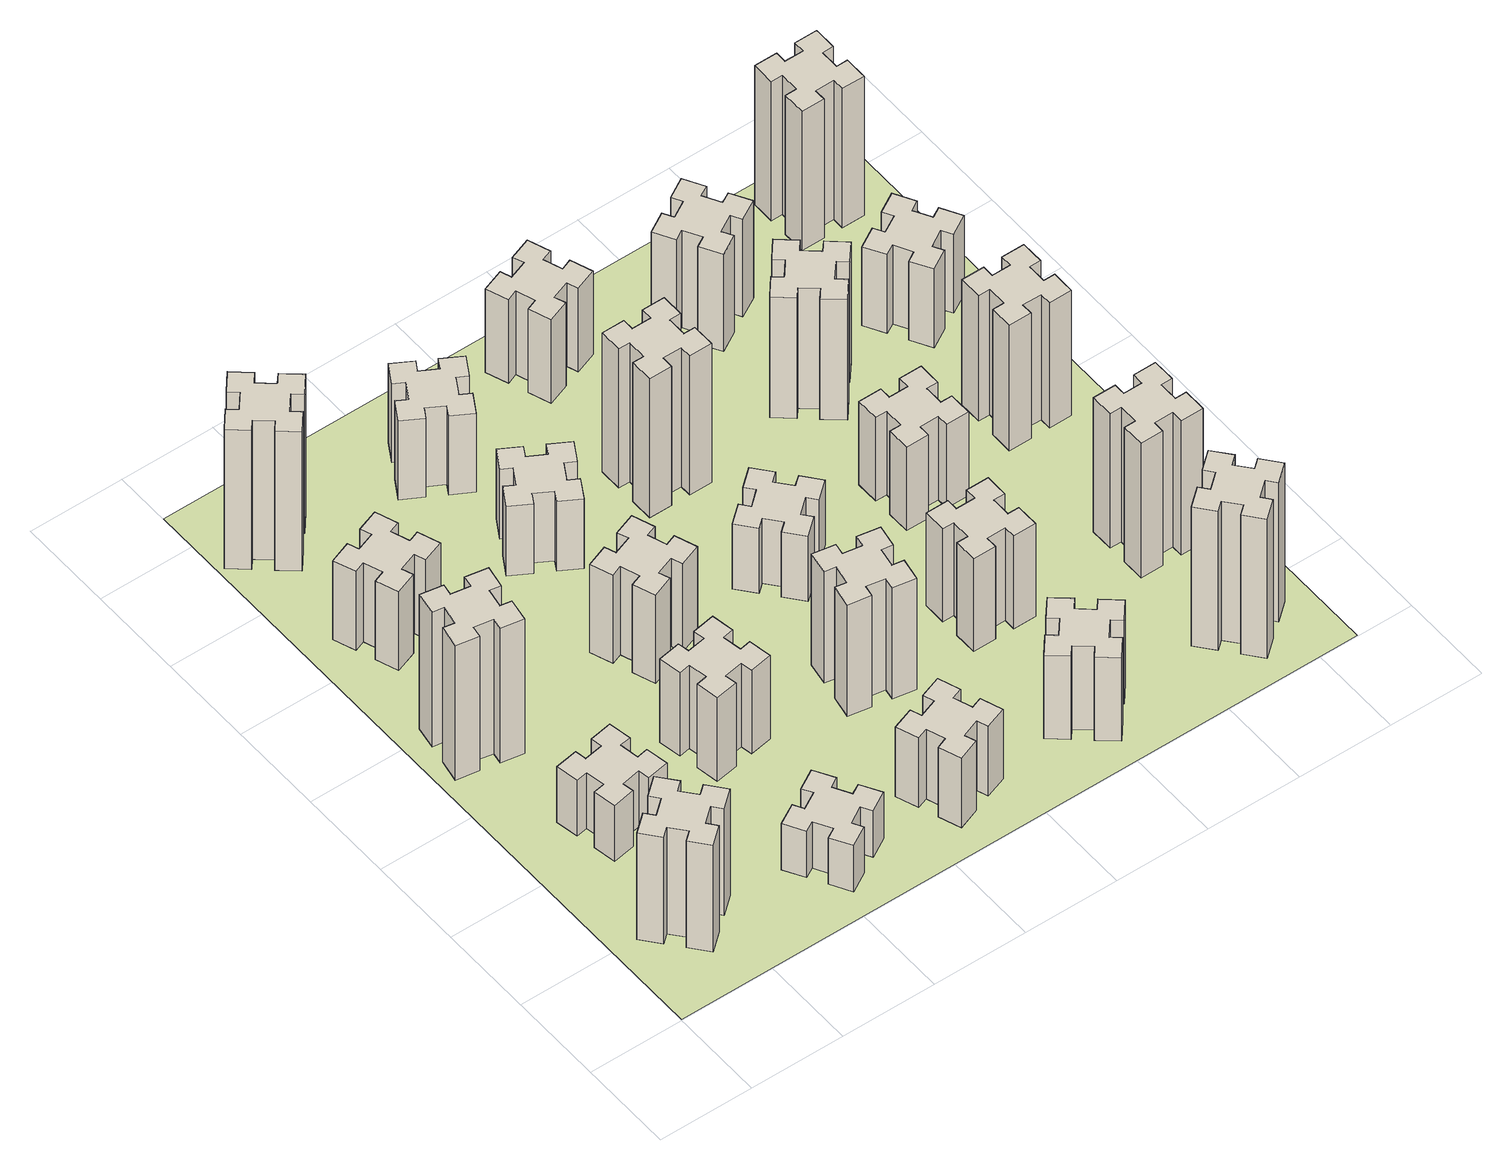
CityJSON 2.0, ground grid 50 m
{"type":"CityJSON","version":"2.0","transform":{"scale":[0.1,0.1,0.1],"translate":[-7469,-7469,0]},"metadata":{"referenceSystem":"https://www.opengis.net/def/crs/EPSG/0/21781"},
"CityObjects":{
"building1":{"type":"Building","attributes":{"class":"1000","function":"1000","usage":"1000","yearOfConstruction":2016,"roofType":"1000","measuredHeight":69,"storeysAboveGround":30,"storeysBelowGround":0},"geometry":[{"type":"Solid","lod":"1","boundaries":[[[[0,1,2,3,4,5,6,7,8,9,10,11,12,13,14,15,16,17,18,19]],[[17,16,20,21]],[[16,15,22,20]],[[15,14,23,22]],[[14,13,24,23]],[[13,12,25,24]],[[12,11,26,25]],[[11,10,27,26]],[[10,9,28,27]],[[9,8,29,28]],[[8,7,30,29]],[[7,6,31,30]],[[6,5,32,31]],[[5,4,33,32]],[[4,3,34,33]],[[3,2,35,34]],[[2,1,36,35]],[[1,0,37,36]],[[0,19,38,37]],[[19,18,39,38]],[[18,17,21,39]],[[24,25,26,27,28,29,30,31,32,33,34,35,36,37,38,39,21,20,22,23]]]]}]},
"building2":{"type":"Building","attributes":{"class":"1000","function":"1000","usage":"1000","yearOfConstruction":2016,"roofType":"1000","measuredHeight":36,"storeysAboveGround":30,"storeysBelowGround":0},"geometry":[{"type":"Solid","lod":"1","boundaries":[[[[40,41,42,43,44,45,46,47,48,49,50,51,52,53,54,55,56,57,58,59]],[[57,56,60,61]],[[56,55,62,60]],[[55,54,63,62]],[[54,53,64,63]],[[53,52,65,64]],[[52,51,66,65]],[[51,50,67,66]],[[50,49,68,67]],[[49,48,69,68]],[[48,47,70,69]],[[47,46,71,70]],[[46,45,72,71]],[[45,44,73,72]],[[44,43,74,73]],[[43,42,75,74]],[[42,41,76,75]],[[41,40,77,76]],[[40,59,78,77]],[[59,58,79,78]],[[58,57,61,79]],[[64,65,66,67,68,69,70,71,72,73,74,75,76,77,78,79,61,60,62,63]]]]}]},
"building3":{"type":"Building","attributes":{"class":"1000","function":"1000","usage":"1000","yearOfConstruction":2016,"roofType":"1000","measuredHeight":87,"storeysAboveGround":30,"storeysBelowGround":0},"geometry":[{"type":"Solid","lod":"1","boundaries":[[[[80,81,82,83,84,85,86,87,88,89,90,91,92,93,94,95,96,97,98,99]],[[97,96,100,101]],[[96,95,102,100]],[[95,94,103,102]],[[94,93,104,103]],[[93,92,105,104]],[[92,91,106,105]],[[91,90,107,106]],[[90,89,108,107]],[[89,88,109,108]],[[88,87,110,109]],[[87,86,111,110]],[[86,85,112,111]],[[85,84,113,112]],[[84,83,114,113]],[[83,82,115,114]],[[82,81,116,115]],[[81,80,117,116]],[[80,99,118,117]],[[99,98,119,118]],[[98,97,101,119]],[[104,105,106,107,108,109,110,111,112,113,114,115,116,117,118,119,101,100,102,103]]]]}]},
"building4":{"type":"Building","attributes":{"class":"1000","function":"1000","usage":"1000","yearOfConstruction":2016,"roofType":"1000","measuredHeight":51,"storeysAboveGround":30,"storeysBelowGround":0},"geometry":[{"type":"Solid","lod":"1","boundaries":[[[[120,121,122,123,124,125,126,127,128,129,130,131,132,133,134,135,136,137,138,139]],[[137,136,140,141]],[[136,135,142,140]],[[135,134,143,142]],[[134,133,144,143]],[[133,132,145,144]],[[132,131,146,145]],[[131,130,147,146]],[[130,129,148,147]],[[129,128,149,148]],[[128,127,150,149]],[[127,126,151,150]],[[126,125,152,151]],[[125,124,153,152]],[[124,123,154,153]],[[123,122,155,154]],[[122,121,156,155]],[[121,120,157,156]],[[120,139,158,157]],[[139,138,159,158]],[[138,137,141,159]],[[144,145,146,147,148,149,150,151,152,153,154,155,156,157,158,159,141,140,142,143]]]]}]},
"building5":{"type":"Building","attributes":{"class":"1000","function":"1000","usage":"1000","yearOfConstruction":2016,"roofType":"1000","measuredHeight":30,"storeysAboveGround":30,"storeysBelowGround":0},"geometry":[{"type":"Solid","lod":"1","boundaries":[[[[160,161,162,163,164,165,166,167,168,169,170,171,172,173,174,175,176,177,178,179]],[[177,176,180,181]],[[176,175,182,180]],[[175,174,183,182]],[[174,173,184,183]],[[173,172,185,184]],[[172,171,186,185]],[[171,170,187,186]],[[170,169,188,187]],[[169,168,189,188]],[[168,167,190,189]],[[167,166,191,190]],[[166,165,192,191]],[[165,164,193,192]],[[164,163,194,193]],[[163,162,195,194]],[[162,161,196,195]],[[161,160,197,196]],[[160,179,198,197]],[[179,178,199,198]],[[178,177,181,199]],[[184,185,186,187,188,189,190,191,192,193,194,195,196,197,198,199,181,180,182,183]]]]}]},
"building6":{"type":"Building","attributes":{"class":"1000","function":"1000","usage":"1000","yearOfConstruction":2016,"roofType":"1000","measuredHeight":90,"storeysAboveGround":30,"storeysBelowGround":0},"geometry":[{"type":"Solid","lod":"1","boundaries":[[[[200,201,202,203,204,205,206,207,208,209,210,211,212,213,214,215,216,217,218,219]],[[217,216,220,221]],[[216,215,222,220]],[[215,214,223,222]],[[214,213,224,223]],[[213,212,225,224]],[[212,211,226,225]],[[211,210,227,226]],[[210,209,228,227]],[[209,208,229,228]],[[208,207,230,229]],[[207,206,231,230]],[[206,205,232,231]],[[205,204,233,232]],[[204,203,234,233]],[[203,202,235,234]],[[202,201,236,235]],[[201,200,237,236]],[[200,219,238,237]],[[219,218,239,238]],[[218,217,221,239]],[[224,225,226,227,228,229,230,231,232,233,234,235,236,237,238,239,221,220,222,223]]]]}]},
"building7":{"type":"Building","attributes":{"class":"1000","function":"1000","usage":"1000","yearOfConstruction":2016,"roofType":"1000","measuredHeight":54,"storeysAboveGround":30,"storeysBelowGround":0},"geometry":[{"type":"Solid","lod":"1","boundaries":[[[[240,241,242,243,244,245,246,247,248,249,250,251,252,253,254,255,256,257,258,259]],[[257,256,260,261]],[[256,255,262,260]],[[255,254,263,262]],[[254,253,264,263]],[[253,252,265,264]],[[252,251,266,265]],[[251,250,267,266]],[[250,249,268,267]],[[249,248,269,268]],[[248,247,270,269]],[[247,246,271,270]],[[246,245,272,271]],[[245,244,273,272]],[[244,243,274,273]],[[243,242,275,274]],[[242,241,276,275]],[[241,240,277,276]],[[240,259,278,277]],[[259,258,279,278]],[[258,257,261,279]],[[264,265,266,267,268,269,270,271,272,273,274,275,276,277,278,279,261,260,262,263]]]]}]},
"building8":{"type":"Building","attributes":{"class":"1000","function":"1000","usage":"1000","yearOfConstruction":2016,"roofType":"1000","measuredHeight":57,"storeysAboveGround":30,"storeysBelowGround":0},"geometry":[{"type":"Solid","lod":"1","boundaries":[[[[280,281,282,283,284,285,286,287,288,289,290,291,292,293,294,295,296,297,298,299]],[[297,296,300,301]],[[296,295,302,300]],[[295,294,303,302]],[[294,293,304,303]],[[293,292,305,304]],[[292,291,306,305]],[[291,290,307,306]],[[290,289,308,307]],[[289,288,309,308]],[[288,287,310,309]],[[287,286,311,310]],[[286,285,312,311]],[[285,284,313,312]],[[284,283,314,313]],[[283,282,315,314]],[[282,281,316,315]],[[281,280,317,316]],[[280,299,318,317]],[[299,298,319,318]],[[298,297,301,319]],[[304,305,306,307,308,309,310,311,312,313,314,315,316,317,318,319,301,300,302,303]]]]}]},
"building9":{"type":"Building","attributes":{"class":"1000","function":"1000","usage":"1000","yearOfConstruction":2016,"roofType":"1000","measuredHeight":45,"storeysAboveGround":30,"storeysBelowGround":0},"geometry":[{"type":"Solid","lod":"1","boundaries":[[[[320,321,322,323,324,325,326,327,328,329,330,331,332,333,334,335,336,337,338,339]],[[337,336,340,341]],[[336,335,342,340]],[[335,334,343,342]],[[334,333,344,343]],[[333,332,345,344]],[[332,331,346,345]],[[331,330,347,346]],[[330,329,348,347]],[[329,328,349,348]],[[328,327,350,349]],[[327,326,351,350]],[[326,325,352,351]],[[325,324,353,352]],[[324,323,354,353]],[[323,322,355,354]],[[322,321,356,355]],[[321,320,357,356]],[[320,339,358,357]],[[339,338,359,358]],[[338,337,341,359]],[[344,345,346,347,348,349,350,351,352,353,354,355,356,357,358,359,341,340,342,343]]]]}]},
"building10":{"type":"Building","attributes":{"class":"1000","function":"1000","usage":"1000","yearOfConstruction":2016,"roofType":"1000","measuredHeight":45,"storeysAboveGround":30,"storeysBelowGround":0},"geometry":[{"type":"Solid","lod":"1","boundaries":[[[[360,361,362,363,364,365,366,367,368,369,370,371,372,373,374,375,376,377,378,379]],[[377,376,380,381]],[[376,375,382,380]],[[375,374,383,382]],[[374,373,384,383]],[[373,372,385,384]],[[372,371,386,385]],[[371,370,387,386]],[[370,369,388,387]],[[369,368,389,388]],[[368,367,390,389]],[[367,366,391,390]],[[366,365,392,391]],[[365,364,393,392]],[[364,363,394,393]],[[363,362,395,394]],[[362,361,396,395]],[[361,360,397,396]],[[360,379,398,397]],[[379,378,399,398]],[[378,377,381,399]],[[384,385,386,387,388,389,390,391,392,393,394,395,396,397,398,399,381,380,382,383]]]]}]},
"building11":{"type":"Building","attributes":{"class":"1000","function":"1000","usage":"1000","yearOfConstruction":2016,"roofType":"1000","measuredHeight":51,"storeysAboveGround":30,"storeysBelowGround":0},"geometry":[{"type":"Solid","lod":"1","boundaries":[[[[400,401,402,403,404,405,406,407,408,409,410,411,412,413,414,415,416,417,418,419]],[[417,416,420,421]],[[416,415,422,420]],[[415,414,423,422]],[[414,413,424,423]],[[413,412,425,424]],[[412,411,426,425]],[[411,410,427,426]],[[410,409,428,427]],[[409,408,429,428]],[[408,407,430,429]],[[407,406,431,430]],[[406,405,432,431]],[[405,404,433,432]],[[404,403,434,433]],[[403,402,435,434]],[[402,401,436,435]],[[401,400,437,436]],[[400,419,438,437]],[[419,418,439,438]],[[418,417,421,439]],[[424,425,426,427,428,429,430,431,432,433,434,435,436,437,438,439,421,420,422,423]]]]}]},
"building12":{"type":"Building","attributes":{"class":"1000","function":"1000","usage":"1000","yearOfConstruction":2016,"roofType":"1000","measuredHeight":72,"storeysAboveGround":30,"storeysBelowGround":0},"geometry":[{"type":"Solid","lod":"1","boundaries":[[[[440,441,442,443,444,445,446,447,448,449,450,451,452,453,454,455,456,457,458,459]],[[457,456,460,461]],[[456,455,462,460]],[[455,454,463,462]],[[454,453,464,463]],[[453,452,465,464]],[[452,451,466,465]],[[451,450,467,466]],[[450,449,468,467]],[[449,448,469,468]],[[448,447,470,469]],[[447,446,471,470]],[[446,445,472,471]],[[445,444,473,472]],[[444,443,474,473]],[[443,442,475,474]],[[442,441,476,475]],[[441,440,477,476]],[[440,459,478,477]],[[459,458,479,478]],[[458,457,461,479]],[[464,465,466,467,468,469,470,471,472,473,474,475,476,477,478,479,461,460,462,463]]]]}]},
"building13":{"type":"Building","attributes":{"class":"1000","function":"1000","usage":"1000","yearOfConstruction":2016,"roofType":"1000","measuredHeight":42,"storeysAboveGround":30,"storeysBelowGround":0},"geometry":[{"type":"Solid","lod":"1","boundaries":[[[[480,481,482,483,484,485,486,487,488,489,490,491,492,493,494,495,496,497,498,499]],[[497,496,500,501]],[[496,495,502,500]],[[495,494,503,502]],[[494,493,504,503]],[[493,492,505,504]],[[492,491,506,505]],[[491,490,507,506]],[[490,489,508,507]],[[489,488,509,508]],[[488,487,510,509]],[[487,486,511,510]],[[486,485,512,511]],[[485,484,513,512]],[[484,483,514,513]],[[483,482,515,514]],[[482,481,516,515]],[[481,480,517,516]],[[480,499,518,517]],[[499,498,519,518]],[[498,497,501,519]],[[504,505,506,507,508,509,510,511,512,513,514,515,516,517,518,519,501,500,502,503]]]]}]},
"building14":{"type":"Building","attributes":{"class":"1000","function":"1000","usage":"1000","yearOfConstruction":2016,"roofType":"1000","measuredHeight":54,"storeysAboveGround":30,"storeysBelowGround":0},"geometry":[{"type":"Solid","lod":"1","boundaries":[[[[520,521,522,523,524,525,526,527,528,529,530,531,532,533,534,535,536,537,538,539]],[[537,536,540,541]],[[536,535,542,540]],[[535,534,543,542]],[[534,533,544,543]],[[533,532,545,544]],[[532,531,546,545]],[[531,530,547,546]],[[530,529,548,547]],[[529,528,549,548]],[[528,527,550,549]],[[527,526,551,550]],[[526,525,552,551]],[[525,524,553,552]],[[524,523,554,553]],[[523,522,555,554]],[[522,521,556,555]],[[521,520,557,556]],[[520,539,558,557]],[[539,538,559,558]],[[538,537,541,559]],[[544,545,546,547,548,549,550,551,552,553,554,555,556,557,558,559,541,540,542,543]]]]}]},
"building15":{"type":"Building","attributes":{"class":"1000","function":"1000","usage":"1000","yearOfConstruction":2016,"roofType":"1000","measuredHeight":90,"storeysAboveGround":30,"storeysBelowGround":0},"geometry":[{"type":"Solid","lod":"1","boundaries":[[[[560,561,562,563,564,565,566,567,568,569,570,571,572,573,574,575,576,577,578,579]],[[577,576,580,581]],[[576,575,582,580]],[[575,574,583,582]],[[574,573,584,583]],[[573,572,585,584]],[[572,571,586,585]],[[571,570,587,586]],[[570,569,588,587]],[[569,568,589,588]],[[568,567,590,589]],[[567,566,591,590]],[[566,565,592,591]],[[565,564,593,592]],[[564,563,594,593]],[[563,562,595,594]],[[562,561,596,595]],[[561,560,597,596]],[[560,579,598,597]],[[579,578,599,598]],[[578,577,581,599]],[[584,585,586,587,588,589,590,591,592,593,594,595,596,597,598,599,581,580,582,583]]]]}]},
"building16":{"type":"Building","attributes":{"class":"1000","function":"1000","usage":"1000","yearOfConstruction":2016,"roofType":"1000","measuredHeight":60,"storeysAboveGround":30,"storeysBelowGround":0},"geometry":[{"type":"Solid","lod":"1","boundaries":[[[[600,601,602,603,604,605,606,607,608,609,610,611,612,613,614,615,616,617,618,619]],[[617,616,620,621]],[[616,615,622,620]],[[615,614,623,622]],[[614,613,624,623]],[[613,612,625,624]],[[612,611,626,625]],[[611,610,627,626]],[[610,609,628,627]],[[609,608,629,628]],[[608,607,630,629]],[[607,606,631,630]],[[606,605,632,631]],[[605,604,633,632]],[[604,603,634,633]],[[603,602,635,634]],[[602,601,636,635]],[[601,600,637,636]],[[600,619,638,637]],[[619,618,639,638]],[[618,617,621,639]],[[624,625,626,627,628,629,630,631,632,633,634,635,636,637,638,639,621,620,622,623]]]]}]},
"building17":{"type":"Building","attributes":{"class":"1000","function":"1000","usage":"1000","yearOfConstruction":2016,"roofType":"1000","measuredHeight":54,"storeysAboveGround":30,"storeysBelowGround":0},"geometry":[{"type":"Solid","lod":"1","boundaries":[[[[640,641,642,643,644,645,646,647,648,649,650,651,652,653,654,655,656,657,658,659]],[[657,656,660,661]],[[656,655,662,660]],[[655,654,663,662]],[[654,653,664,663]],[[653,652,665,664]],[[652,651,666,665]],[[651,650,667,666]],[[650,649,668,667]],[[649,648,669,668]],[[648,647,670,669]],[[647,646,671,670]],[[646,645,672,671]],[[645,644,673,672]],[[644,643,674,673]],[[643,642,675,674]],[[642,641,676,675]],[[641,640,677,676]],[[640,659,678,677]],[[659,658,679,678]],[[658,657,661,679]],[[664,665,666,667,668,669,670,671,672,673,674,675,676,677,678,679,661,660,662,663]]]]}]},
"building18":{"type":"Building","attributes":{"class":"1000","function":"1000","usage":"1000","yearOfConstruction":2016,"roofType":"1000","measuredHeight":54,"storeysAboveGround":30,"storeysBelowGround":0},"geometry":[{"type":"Solid","lod":"1","boundaries":[[[[680,681,682,683,684,685,686,687,688,689,690,691,692,693,694,695,696,697,698,699]],[[697,696,700,701]],[[696,695,702,700]],[[695,694,703,702]],[[694,693,704,703]],[[693,692,705,704]],[[692,691,706,705]],[[691,690,707,706]],[[690,689,708,707]],[[689,688,709,708]],[[688,687,710,709]],[[687,686,711,710]],[[686,685,712,711]],[[685,684,713,712]],[[684,683,714,713]],[[683,682,715,714]],[[682,681,716,715]],[[681,680,717,716]],[[680,699,718,717]],[[699,698,719,718]],[[698,697,701,719]],[[704,705,706,707,708,709,710,711,712,713,714,715,716,717,718,719,701,700,702,703]]]]}]},
"building19":{"type":"Building","attributes":{"class":"1000","function":"1000","usage":"1000","yearOfConstruction":2016,"roofType":"1000","measuredHeight":90,"storeysAboveGround":30,"storeysBelowGround":0},"geometry":[{"type":"Solid","lod":"1","boundaries":[[[[720,721,722,723,724,725,726,727,728,729,730,731,732,733,734,735,736,737,738,739]],[[737,736,740,741]],[[736,735,742,740]],[[735,734,743,742]],[[734,733,744,743]],[[733,732,745,744]],[[732,731,746,745]],[[731,730,747,746]],[[730,729,748,747]],[[729,728,749,748]],[[728,727,750,749]],[[727,726,751,750]],[[726,725,752,751]],[[725,724,753,752]],[[724,723,754,753]],[[723,722,755,754]],[[722,721,756,755]],[[721,720,757,756]],[[720,739,758,757]],[[739,738,759,758]],[[738,737,741,759]],[[744,745,746,747,748,749,750,751,752,753,754,755,756,757,758,759,741,740,742,743]]]]}]},
"building20":{"type":"Building","attributes":{"class":"1000","function":"1000","usage":"1000","yearOfConstruction":2016,"roofType":"1000","measuredHeight":78,"storeysAboveGround":30,"storeysBelowGround":0},"geometry":[{"type":"Solid","lod":"1","boundaries":[[[[760,761,762,763,764,765,766,767,768,769,770,771,772,773,774,775,776,777,778,779]],[[777,776,780,781]],[[776,775,782,780]],[[775,774,783,782]],[[774,773,784,783]],[[773,772,785,784]],[[772,771,786,785]],[[771,770,787,786]],[[770,769,788,787]],[[769,768,789,788]],[[768,767,790,789]],[[767,766,791,790]],[[766,765,792,791]],[[765,764,793,792]],[[764,763,794,793]],[[763,762,795,794]],[[762,761,796,795]],[[761,760,797,796]],[[760,779,798,797]],[[779,778,799,798]],[[778,777,781,799]],[[784,785,786,787,788,789,790,791,792,793,794,795,796,797,798,799,781,780,782,783]]]]}]},
"building21":{"type":"Building","attributes":{"class":"1000","function":"1000","usage":"1000","yearOfConstruction":2016,"roofType":"1000","measuredHeight":63,"storeysAboveGround":30,"storeysBelowGround":0},"geometry":[{"type":"Solid","lod":"1","boundaries":[[[[800,801,802,803,804,805,806,807,808,809,810,811,812,813,814,815,816,817,818,819]],[[817,816,820,821]],[[816,815,822,820]],[[815,814,823,822]],[[814,813,824,823]],[[813,812,825,824]],[[812,811,826,825]],[[811,810,827,826]],[[810,809,828,827]],[[809,808,829,828]],[[808,807,830,829]],[[807,806,831,830]],[[806,805,832,831]],[[805,804,833,832]],[[804,803,834,833]],[[803,802,835,834]],[[802,801,836,835]],[[801,800,837,836]],[[800,819,838,837]],[[819,818,839,838]],[[818,817,821,839]],[[824,825,826,827,828,829,830,831,832,833,834,835,836,837,838,839,821,820,822,823]]]]}]},
"building22":{"type":"Building","attributes":{"class":"1000","function":"1000","usage":"1000","yearOfConstruction":2016,"roofType":"1000","measuredHeight":87,"storeysAboveGround":30,"storeysBelowGround":0},"geometry":[{"type":"Solid","lod":"1","boundaries":[[[[840,841,842,843,844,845,846,847,848,849,850,851,852,853,854,855,856,857,858,859]],[[857,856,860,861]],[[856,855,862,860]],[[855,854,863,862]],[[854,853,864,863]],[[853,852,865,864]],[[852,851,866,865]],[[851,850,867,866]],[[850,849,868,867]],[[849,848,869,868]],[[848,847,870,869]],[[847,846,871,870]],[[846,845,872,871]],[[845,844,873,872]],[[844,843,874,873]],[[843,842,875,874]],[[842,841,876,875]],[[841,840,877,876]],[[840,859,878,877]],[[859,858,879,878]],[[858,857,861,879]],[[864,865,866,867,868,869,870,871,872,873,874,875,876,877,878,879,861,860,862,863]]]]}]},
"building23":{"type":"Building","attributes":{"class":"1000","function":"1000","usage":"1000","yearOfConstruction":2016,"roofType":"1000","measuredHeight":81,"storeysAboveGround":30,"storeysBelowGround":0},"geometry":[{"type":"Solid","lod":"1","boundaries":[[[[880,881,882,883,884,885,886,887,888,889,890,891,892,893,894,895,896,897,898,899]],[[897,896,900,901]],[[896,895,902,900]],[[895,894,903,902]],[[894,893,904,903]],[[893,892,905,904]],[[892,891,906,905]],[[891,890,907,906]],[[890,889,908,907]],[[889,888,909,908]],[[888,887,910,909]],[[887,886,911,910]],[[886,885,912,911]],[[885,884,913,912]],[[884,883,914,913]],[[883,882,915,914]],[[882,881,916,915]],[[881,880,917,916]],[[880,899,918,917]],[[899,898,919,918]],[[898,897,901,919]],[[904,905,906,907,908,909,910,911,912,913,914,915,916,917,918,919,901,900,902,903]]]]}]},
"building24":{"type":"Building","attributes":{"class":"1000","function":"1000","usage":"1000","yearOfConstruction":2016,"roofType":"1000","measuredHeight":51,"storeysAboveGround":30,"storeysBelowGround":0},"geometry":[{"type":"Solid","lod":"1","boundaries":[[[[920,921,922,923,924,925,926,927,928,929,930,931,932,933,934,935,936,937,938,939]],[[937,936,940,941]],[[936,935,942,940]],[[935,934,943,942]],[[934,933,944,943]],[[933,932,945,944]],[[932,931,946,945]],[[931,930,947,946]],[[930,929,948,947]],[[929,928,949,948]],[[928,927,950,949]],[[927,926,951,950]],[[926,925,952,951]],[[925,924,953,952]],[[924,923,954,953]],[[923,922,955,954]],[[922,921,956,955]],[[921,920,957,956]],[[920,939,958,957]],[[939,938,959,958]],[[938,937,941,959]],[[944,945,946,947,948,949,950,951,952,953,954,955,956,957,958,959,941,940,942,943]]]]}]},
"building25":{"type":"Building","attributes":{"class":"1000","function":"1000","usage":"1000","yearOfConstruction":2016,"roofType":"1000","measuredHeight":90,"storeysAboveGround":30,"storeysBelowGround":0},"geometry":[{"type":"Solid","lod":"1","boundaries":[[[[960,961,962,963,964,965,966,967,968,969,970,971,972,973,974,975,976,977,978,979]],[[977,976,980,981]],[[976,975,982,980]],[[975,974,983,982]],[[974,973,984,983]],[[973,972,985,984]],[[972,971,986,985]],[[971,970,987,986]],[[970,969,988,987]],[[969,968,989,988]],[[968,967,990,989]],[[967,966,991,990]],[[966,965,992,991]],[[965,964,993,992]],[[964,963,994,993]],[[963,962,995,994]],[[962,961,996,995]],[[961,960,997,996]],[[960,979,998,997]],[[979,978,999,998]],[[978,977,981,999]],[[984,985,986,987,988,989,990,991,992,993,994,995,996,997,998,999,981,980,982,983]]]]}]},
"landuse1":{"type":"LandUse","attributes":{"name":"plot1","function":"1010"},"geometry":[{"type":"MultiSurface","lod":"1","boundaries":[[[1000,1001,1002,1003]]]}]}
},
"vertices":[
[343,592,0],[266,527,0],[228,573,0],[136,496,0],[213,404,0],[259,443,0],[323,366,0],[277,328,0],[354,236,0],[446,313,0],[408,359,0],[484,423,0],[523,377,0],[615,454,0],[538,546,0],[492,508,0],[427,584,0],[473,623,0],[396,715,0],[304,638,0],[427,584,690],[473,623,690],[492,508,690],[538,546,690],[615,454,690],[523,377,690],[484,423,690],[408,359,690],[446,313,690],[354,236,690],[277,328,690],[323,366,690],[259,443,690],[213,404,690],[136,496,690],[228,573,690],[266,527,690],[343,592,690],[304,638,690],[396,715,690],
[445,998,0],[544,1016,0],[554,957,0],[672,977,0],[651,1096,0],[592,1085,0],[575,1184,0],[634,1194,0],[613,1312,0],[495,1291,0],[505,1232,0],[407,1215,0],[397,1274,0],[278,1253,0],[299,1135,0],[358,1145,0],[376,1047,0],[317,1037,0],[337,918,0],[456,939,0],[376,1047,360],[317,1037,360],[358,1145,360],[299,1135,360],[278,1253,360],[397,1274,360],[407,1215,360],[505,1232,360],[495,1291,360],[613,1312,360],[634,1194,360],[575,1184,360],[592,1085,360],[651,1096,360],[672,977,360],[554,957,360],[544,1016,360],[445,998,360],[456,939,360],[337,918,360],
[176,1924,0],[158,1825,0],[99,1836,0],[78,1717,0],[197,1697,0],[207,1756,0],[305,1738,0],[295,1679,0],[413,1658,0],[434,1777,0],[375,1787,0],[392,1885,0],[451,1875,0],[472,1993,0],[354,2014,0],[344,1955,0],[245,1972,0],[256,2031,0],[137,2052,0],[117,1934,0],[245,1972,870],[256,2031,870],[344,1955,870],[354,2014,870],[472,1993,870],[451,1875,870],[392,1885,870],[375,1787,870],[434,1777,870],[413,1658,870],[295,1679,870],[305,1738,870],[207,1756,870],[197,1697,870],[78,1717,870],[99,1836,870],[158,1825,870],[176,1924,870],[117,1934,870],[137,2052,870],
[385,2716,0],[291,2682,0],[270,2738,0],[157,2697,0],[199,2584,0],[255,2605,0],[289,2511,0],[233,2490,0],[274,2377,0],[387,2419,0],[366,2475,0],[460,2509,0],[480,2453,0],[593,2494,0],[552,2607,0],[496,2586,0],[462,2680,0],[518,2700,0],[477,2813,0],[364,2772,0],[462,2680,510],[518,2700,510],[496,2586,510],[552,2607,510],[593,2494,510],[480,2453,510],[460,2509,510],[366,2475,510],[387,2419,510],[274,2377,510],[233,2490,510],[289,2511,510],[255,2605,510],[199,2584,510],[157,2697,510],[270,2738,510],[291,2682,510],[385,2716,510],[364,2772,510],[477,2813,510],
[1104,496,0],[1017,446,0],[987,498,0],[883,438,0],[943,334,0],[995,364,0],[1045,277,0],[993,247,0],[1053,143,0],[1157,203,0],[1127,255,0],[1214,305,0],[1244,253,0],[1348,313,0],[1288,417,0],[1236,387,0],[1186,474,0],[1238,504,0],[1178,608,0],[1074,548,0],[1186,474,300],[1238,504,300],[1236,387,300],[1288,417,300],[1348,313,300],[1244,253,300],[1214,305,300],[1127,255,300],[1157,203,300],[1053,143,300],[993,247,300],[1045,277,300],[995,364,300],[943,334,300],[883,438,300],[987,498,300],[1017,446,300],[1104,496,300],[1074,548,300],[1178,608,300],
[384,3387,0],[308,3452,0],[346,3498,0],[254,3575,0],[177,3483,0],[223,3444,0],[159,3368,0],[113,3406,0],[36,3314,0],[128,3237,0],[166,3283,0],[243,3219,0],[204,3173,0],[296,3096,0],[373,3188,0],[327,3226,0],[392,3303,0],[438,3264,0],[515,3356,0],[423,3433,0],[392,3303,900],[438,3264,900],[327,3226,900],[373,3188,900],[296,3096,900],[204,3173,900],[243,3219,900],[166,3283,900],[128,3237,900],[36,3314,900],[113,3406,900],[159,3368,900],[223,3444,900],[177,3483,900],[254,3575,900],[346,3498,900],[308,3452,900],[384,3387,900],[423,3433,900],[515,3356,900],
[1232,1185,0],[1215,1284,0],[1274,1294,0],[1253,1412,0],[1135,1391,0],[1145,1332,0],[1047,1315,0],[1037,1374,0],[918,1353,0],[939,1235,0],[998,1245,0],[1016,1147,0],[957,1137,0],[977,1018,0],[1096,1039,0],[1085,1098,0],[1184,1116,0],[1194,1057,0],[1312,1077,0],[1291,1196,0],[1184,1116,540],[1194,1057,540],[1085,1098,540],[1096,1039,540],[977,1018,540],[957,1137,540],[1016,1147,540],[998,1245,540],[939,1235,540],[918,1353,540],[1037,1374,540],[1047,1315,540],[1145,1332,540],[1135,1391,540],[1253,1412,540],[1274,1294,540],[1215,1284,540],[1232,1185,540],[1291,1196,540],[1312,1077,540],
[1336,1846,0],[1302,1940,0],[1358,1960,0],[1317,2073,0],[1204,2032,0],[1225,1976,0],[1131,1942,0],[1110,1998,0],[997,1957,0],[1039,1844,0],[1095,1865,0],[1129,1771,0],[1073,1750,0],[1114,1637,0],[1227,1679,0],[1206,1735,0],[1300,1769,0],[1320,1713,0],[1433,1754,0],[1392,1867,0],[1300,1769,570],[1320,1713,570],[1206,1735,570],[1227,1679,570],[1114,1637,570],[1073,1750,570],[1129,1771,570],[1095,1865,570],[1039,1844,570],[997,1957,570],[1110,1998,570],[1131,1942,570],[1225,1976,570],[1204,2032,570],[1317,2073,570],[1358,1960,570],[1302,1940,570],[1336,1846,570],[1392,1867,570],[1433,1754,570],
[1876,366,0],[1842,460,0],[1898,480,0],[1857,593,0],[1744,552,0],[1765,496,0],[1671,462,0],[1650,518,0],[1537,477,0],[1579,364,0],[1635,385,0],[1669,291,0],[1613,270,0],[1654,157,0],[1767,199,0],[1746,255,0],[1840,289,0],[1860,233,0],[1973,274,0],[1932,387,0],[1840,289,450],[1860,233,450],[1746,255,450],[1767,199,450],[1654,157,450],[1613,270,450],[1669,291,450],[1635,385,450],[1579,364,450],[1537,477,450],[1650,518,450],[1671,462,450],[1765,496,450],[1744,552,450],[1857,593,450],[1898,480,450],[1842,460,450],[1876,366,450],[1932,387,450],[1973,274,450],
[1117,2525,0],[1204,2475,0],[1174,2423,0],[1278,2363,0],[1338,2467,0],[1286,2497,0],[1336,2584,0],[1388,2554,0],[1448,2658,0],[1344,2718,0],[1314,2666,0],[1227,2716,0],[1257,2768,0],[1153,2828,0],[1093,2724,0],[1145,2694,0],[1095,2607,0],[1043,2637,0],[983,2533,0],[1087,2473,0],[1095,2607,450],[1043,2637,450],[1145,2694,450],[1093,2724,450],[1153,2828,450],[1257,2768,450],[1227,2716,450],[1314,2666,450],[1344,2718,450],[1448,2658,450],[1388,2554,450],[1336,2584,450],[1286,2497,450],[1338,2467,450],[1278,2363,450],[1174,2423,450],[1204,2475,450],[1117,2525,450],[1087,2473,450],[983,2533,450],
[1214,3306,0],[1127,3356,0],[1157,3408,0],[1053,3468,0],[993,3364,0],[1045,3334,0],[995,3247,0],[943,3277,0],[883,3173,0],[987,3113,0],[1017,3165,0],[1104,3115,0],[1074,3063,0],[1178,3003,0],[1238,3107,0],[1186,3137,0],[1236,3224,0],[1288,3194,0],[1348,3298,0],[1244,3358,0],[1236,3224,510],[1288,3194,510],[1186,3137,510],[1238,3107,510],[1178,3003,510],[1074,3063,510],[1104,3115,510],[1017,3165,510],[987,3113,510],[883,3173,510],[943,3277,510],[995,3247,510],[1045,3334,510],[993,3364,510],[1053,3468,510],[1157,3408,510],[1127,3356,510],[1214,3306,510],[1244,3358,510],[1348,3298,510],
[1924,1215,0],[1825,1232,0],[1836,1291,0],[1717,1312,0],[1697,1194,0],[1756,1184,0],[1738,1085,0],[1679,1096,0],[1658,977,0],[1777,957,0],[1787,1016,0],[1885,998,0],[1875,939,0],[1993,918,0],[2014,1037,0],[1955,1047,0],[1972,1145,0],[2031,1135,0],[2052,1253,0],[1934,1274,0],[1972,1145,720],[2031,1135,720],[1955,1047,720],[2014,1037,720],[1993,918,720],[1875,939,720],[1885,998,720],[1787,1016,720],[1777,957,720],[1658,977,720],[1679,1096,720],[1738,1085,720],[1756,1184,720],[1697,1194,720],[1717,1312,720],[1836,1291,720],[1825,1232,720],[1924,1215,720],[1934,1274,720],[2052,1253,720],
[1839,1823,0],[1903,1746,0],[1857,1708,0],[1934,1616,0],[2026,1693,0],[1988,1739,0],[2064,1803,0],[2103,1757,0],[2195,1834,0],[2118,1926,0],[2072,1888,0],[2007,1964,0],[2053,2003,0],[1976,2095,0],[1884,2018,0],[1923,1972,0],[1846,1907,0],[1808,1953,0],[1716,1876,0],[1793,1784,0],[1846,1907,420],[1808,1953,420],[1923,1972,420],[1884,2018,420],[1976,2095,420],[2053,2003,420],[2007,1964,420],[2072,1888,420],[2118,1926,420],[2195,1834,420],[2103,1757,420],[2064,1803,420],[1988,1739,420],[2026,1693,420],[1934,1616,420],[1857,1708,420],[1903,1746,420],[1839,1823,420],[1793,1784,420],[1716,1876,420],
[2604,427,0],[2528,492,0],[2566,538,0],[2474,615,0],[2397,523,0],[2443,484,0],[2379,408,0],[2333,446,0],[2256,354,0],[2348,277,0],[2386,323,0],[2463,259,0],[2424,213,0],[2516,136,0],[2593,228,0],[2547,266,0],[2612,343,0],[2658,304,0],[2735,396,0],[2643,473,0],[2612,343,540],[2658,304,540],[2547,266,540],[2593,228,540],[2516,136,540],[2424,213,540],[2463,259,540],[2386,323,540],[2348,277,540],[2256,354,540],[2333,446,540],[2379,408,540],[2443,484,540],[2397,523,540],[2474,615,540],[2566,538,540],[2528,492,540],[2604,427,540],[2643,473,540],[2735,396,540],
[1905,2705,0],[1805,2705,0],[1805,2765,0],[1685,2765,0],[1685,2645,0],[1745,2645,0],[1745,2545,0],[1685,2545,0],[1685,2425,0],[1805,2425,0],[1805,2485,0],[1905,2485,0],[1905,2425,0],[2025,2425,0],[2025,2545,0],[1965,2545,0],[1965,2645,0],[2025,2645,0],[2025,2765,0],[1905,2765,0],[1965,2645,900],[2025,2645,900],[1965,2545,900],[2025,2545,900],[2025,2425,900],[1905,2425,900],[1905,2485,900],[1805,2485,900],[1805,2425,900],[1685,2425,900],[1685,2545,900],[1745,2545,900],[1745,2645,900],[1685,2645,900],[1685,2765,900],[1805,2765,900],[1805,2705,900],[1905,2705,900],[1905,2765,900],[2025,2765,900],
[2385,1165,0],[2385,1065,0],[2325,1065,0],[2325,945,0],[2445,945,0],[2445,1005,0],[2545,1005,0],[2545,945,0],[2665,945,0],[2665,1065,0],[2605,1065,0],[2605,1165,0],[2665,1165,0],[2665,1285,0],[2545,1285,0],[2545,1225,0],[2445,1225,0],[2445,1285,0],[2325,1285,0],[2325,1165,0],[2445,1225,600],[2445,1285,600],[2545,1225,600],[2545,1285,600],[2665,1285,600],[2665,1165,600],[2605,1165,600],[2605,1065,600],[2665,1065,600],[2665,945,600],[2545,945,600],[2545,1005,600],[2445,1005,600],[2445,945,600],[2325,945,600],[2325,1065,600],[2385,1065,600],[2385,1165,600],[2325,1165,600],[2325,1285,600],
[1865,3556,0],[1771,3522,0],[1750,3578,0],[1637,3537,0],[1679,3424,0],[1735,3445,0],[1769,3351,0],[1713,3330,0],[1754,3217,0],[1867,3259,0],[1846,3315,0],[1940,3349,0],[1960,3293,0],[2073,3334,0],[2032,3447,0],[1976,3426,0],[1942,3520,0],[1998,3540,0],[1957,3653,0],[1844,3612,0],[1942,3520,540],[1998,3540,540],[1976,3426,540],[2032,3447,540],[2073,3334,540],[1960,3293,540],[1940,3349,540],[1846,3315,540],[1867,3259,540],[1754,3217,540],[1713,3330,540],[1769,3351,540],[1735,3445,540],[1679,3424,540],[1637,3537,540],[1750,3578,540],[1771,3522,540],[1865,3556,540],[1844,3612,540],[1957,3653,540],
[2805,1805,0],[2805,1905,0],[2865,1905,0],[2865,2025,0],[2745,2025,0],[2745,1965,0],[2645,1965,0],[2645,2025,0],[2525,2025,0],[2525,1905,0],[2585,1905,0],[2585,1805,0],[2525,1805,0],[2525,1685,0],[2645,1685,0],[2645,1745,0],[2745,1745,0],[2745,1685,0],[2865,1685,0],[2865,1805,0],[2745,1745,540],[2745,1685,540],[2645,1745,540],[2645,1685,540],[2525,1685,540],[2525,1805,540],[2585,1805,540],[2585,1905,540],[2525,1905,540],[2525,2025,540],[2645,2025,540],[2645,1965,540],[2745,1965,540],[2745,2025,540],[2865,2025,540],[2865,1905,540],[2805,1905,540],[2805,1805,540],[2865,1805,540],[2865,1685,540],
[3368,259,0],[3444,323,0],[3483,277,0],[3575,354,0],[3498,446,0],[3452,408,0],[3387,484,0],[3433,523,0],[3356,615,0],[3264,538,0],[3303,492,0],[3226,427,0],[3188,473,0],[3096,396,0],[3173,304,0],[3219,343,0],[3283,266,0],[3237,228,0],[3314,136,0],[3406,213,0],[3283,266,900],[3237,228,900],[3219,343,900],[3173,304,900],[3096,396,900],[3188,473,900],[3226,427,900],[3303,492,900],[3264,538,900],[3356,615,900],[3433,523,900],[3387,484,900],[3452,408,900],[3498,446,900],[3575,354,900],[3483,277,900],[3444,323,900],[3368,259,900],[3406,213,900],[3314,136,900],
[2804,2647,0],[2728,2712,0],[2766,2758,0],[2674,2835,0],[2597,2743,0],[2643,2704,0],[2579,2628,0],[2533,2666,0],[2456,2574,0],[2548,2497,0],[2586,2543,0],[2663,2479,0],[2624,2433,0],[2716,2356,0],[2793,2448,0],[2747,2486,0],[2812,2563,0],[2858,2524,0],[2935,2616,0],[2843,2693,0],[2812,2563,780],[2858,2524,780],[2747,2486,780],[2793,2448,780],[2716,2356,780],[2624,2433,780],[2663,2479,780],[2586,2543,780],[2548,2497,780],[2456,2574,780],[2533,2666,780],[2579,2628,780],[2643,2704,780],[2597,2743,780],[2674,2835,780],[2766,2758,780],[2728,2712,780],[2804,2647,780],[2843,2693,780],[2935,2616,780],
[2716,3247,0],[2666,3334,0],[2718,3364,0],[2658,3468,0],[2554,3408,0],[2584,3356,0],[2497,3306,0],[2467,3358,0],[2363,3298,0],[2423,3194,0],[2475,3224,0],[2525,3137,0],[2473,3107,0],[2533,3003,0],[2637,3063,0],[2607,3115,0],[2694,3165,0],[2724,3113,0],[2828,3173,0],[2768,3277,0],[2694,3165,630],[2724,3113,630],[2607,3115,630],[2637,3063,630],[2533,3003,630],[2473,3107,630],[2525,3137,630],[2475,3224,630],[2423,3194,630],[2363,3298,630],[2467,3358,630],[2497,3306,630],[2584,3356,630],[2554,3408,630],[2658,3468,630],[2718,3364,630],[2666,3334,630],[2716,3247,630],[2768,3277,630],[2828,3173,630],
[3285,905,0],[3385,905,0],[3385,845,0],[3505,845,0],[3505,965,0],[3445,965,0],[3445,1065,0],[3505,1065,0],[3505,1185,0],[3385,1185,0],[3385,1125,0],[3285,1125,0],[3285,1185,0],[3165,1185,0],[3165,1065,0],[3225,1065,0],[3225,965,0],[3165,965,0],[3165,845,0],[3285,845,0],[3225,965,870],[3165,965,870],[3225,1065,870],[3165,1065,870],[3165,1185,870],[3285,1185,870],[3285,1125,870],[3385,1125,870],[3385,1185,870],[3505,1185,870],[3505,1065,870],[3445,1065,870],[3445,965,870],[3505,965,870],[3505,845,870],[3385,845,870],[3385,905,870],[3285,905,870],[3285,845,870],[3165,845,870],
[3225,2005,0],[3225,1905,0],[3165,1905,0],[3165,1785,0],[3285,1785,0],[3285,1845,0],[3385,1845,0],[3385,1785,0],[3505,1785,0],[3505,1905,0],[3445,1905,0],[3445,2005,0],[3505,2005,0],[3505,2125,0],[3385,2125,0],[3385,2065,0],[3285,2065,0],[3285,2125,0],[3165,2125,0],[3165,2005,0],[3285,2065,810],[3285,2125,810],[3385,2065,810],[3385,2125,810],[3505,2125,810],[3505,2005,810],[3445,2005,810],[3445,1905,810],[3505,1905,810],[3505,1785,810],[3385,1785,810],[3385,1845,810],[3285,1845,810],[3285,1785,810],[3165,1785,810],[3165,1905,810],[3225,1905,810],[3225,2005,810],[3165,2005,810],[3165,2125,810],
[3456,2707,0],[3406,2794,0],[3458,2824,0],[3398,2928,0],[3294,2868,0],[3324,2816,0],[3237,2766,0],[3207,2818,0],[3103,2758,0],[3163,2654,0],[3215,2684,0],[3265,2597,0],[3213,2567,0],[3273,2463,0],[3377,2523,0],[3347,2575,0],[3434,2625,0],[3464,2573,0],[3568,2633,0],[3508,2737,0],[3434,2625,510],[3464,2573,510],[3347,2575,510],[3377,2523,510],[3273,2463,510],[3213,2567,510],[3265,2597,510],[3215,2684,510],[3163,2654,510],[3103,2758,510],[3207,2818,510],[3237,2766,510],[3324,2816,510],[3294,2868,510],[3398,2928,510],[3458,2824,510],[3406,2794,510],[3456,2707,510],[3508,2737,510],[3568,2633,510],
[3285,3325,0],[3385,3325,0],[3385,3265,0],[3505,3265,0],[3505,3385,0],[3445,3385,0],[3445,3485,0],[3505,3485,0],[3505,3605,0],[3385,3605,0],[3385,3545,0],[3285,3545,0],[3285,3605,0],[3165,3605,0],[3165,3485,0],[3225,3485,0],[3225,3385,0],[3165,3385,0],[3165,3265,0],[3285,3265,0],[3225,3385,900],[3165,3385,900],[3225,3485,900],[3165,3485,900],[3165,3605,900],[3285,3605,900],[3285,3545,900],[3385,3545,900],[3385,3605,900],[3505,3605,900],[3505,3485,900],[3445,3485,900],[3445,3385,900],[3505,3385,900],[3505,3265,900],[3385,3265,900],[3385,3325,900],[3285,3325,900],[3285,3265,900],[3165,3265,900],
[5,3705,0],[3705,3705,0],[3705,5,0],[5,5,0]
]}
